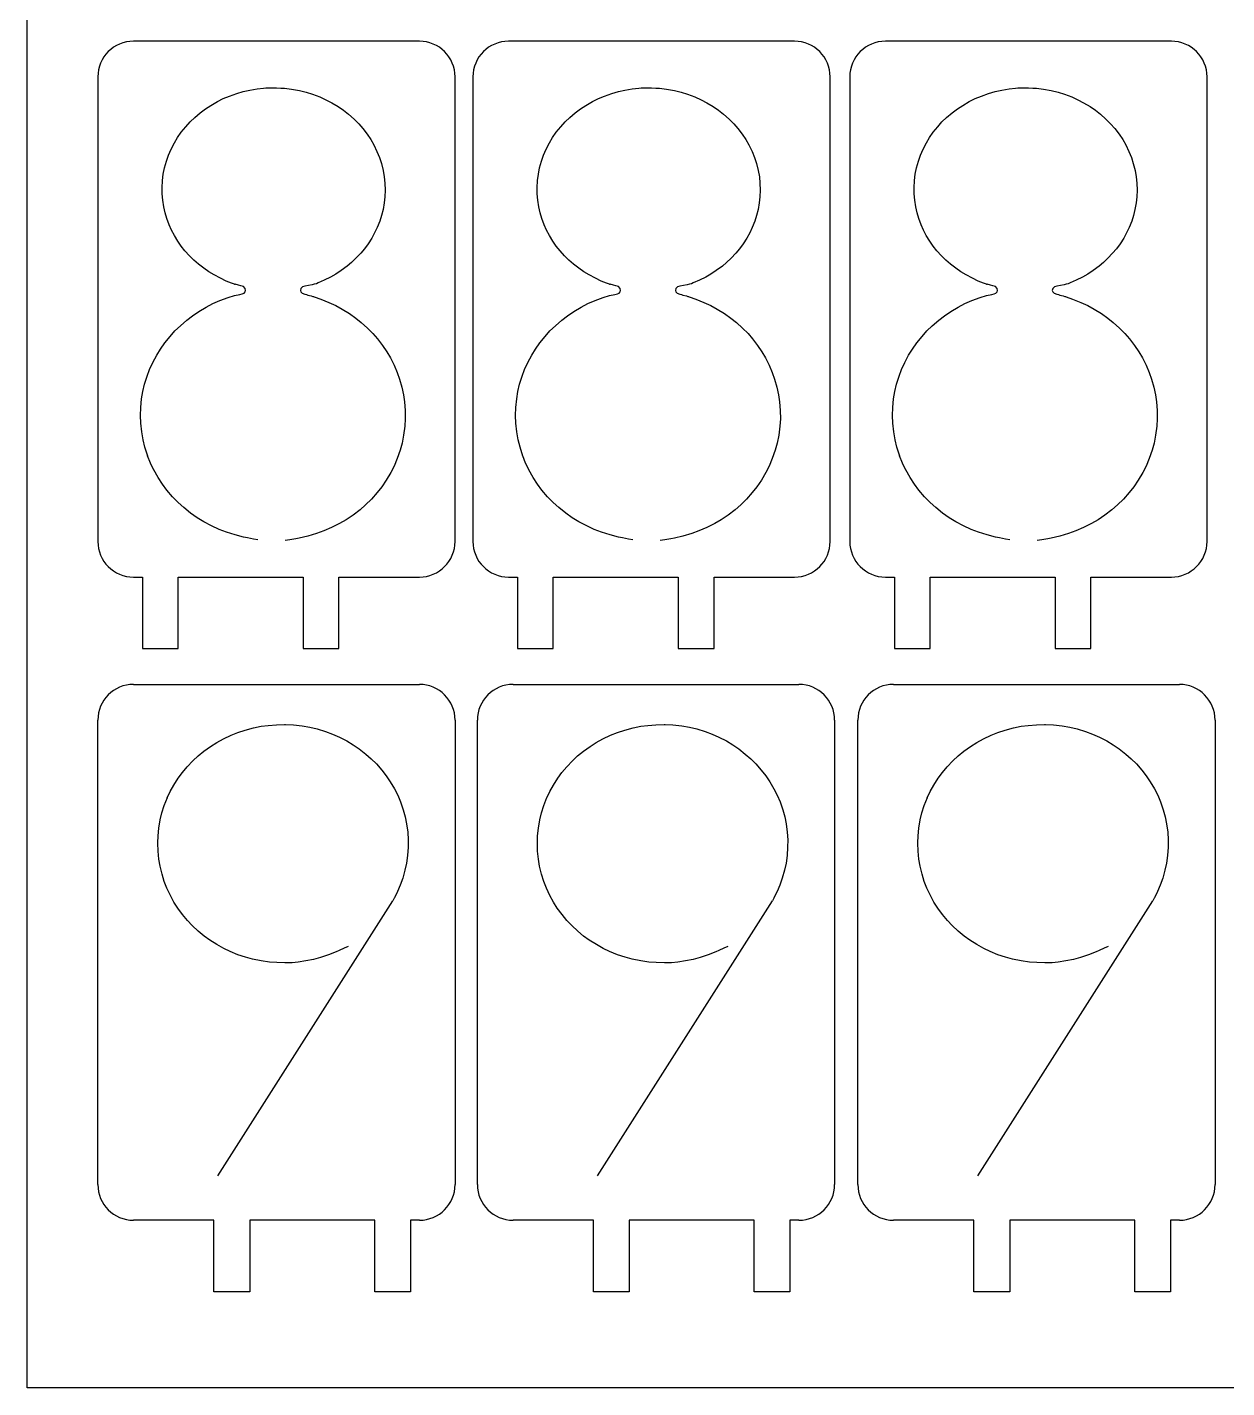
# Model space of a CAD drawing. Header units: millimetres. Extents: x 2133 to 4632, y 1065 to 2652.
# Drawn here: x 3664 to 3798.3, y 1555.6 to 1707.9 of the extents above; entities that cross this region are included whole.
import ezdxf

# ---------------------------------------------------------------- set-up
doc = ezdxf.new("R2010")
doc.units = ezdxf.units.MM
doc.layers.add('细实线', color=7, linetype='Continuous', lineweight=25)

msp = doc.modelspace()

# ---------------------------------------------------------------- linework, layer by layer
for points in [[(3685.984, 1699.912), (3686.674, 1700.196)], [(3686.674, 1700.196), (3687.484, 1700.483)], [(3687.484, 1700.483), (3688.222, 1700.702)], [(3688.222, 1700.702), (3688.956, 1700.863)], [(3688.956, 1700.863), (3689.783, 1701.004)], [(3689.783, 1701.004), (3690.501, 1701.09)], [(3690.501, 1701.09), (3690.764, 1701.106)], [(3690.764, 1701.106), (3691.086, 1701.116)], [(3691.086, 1701.116), (3691.439, 1701.119)], [(3691.439, 1701.119), (3691.936, 1701.113)], [(3691.936, 1701.113), (3692.417, 1701.095)], [(3692.417, 1701.095), (3692.844, 1701.065)], [(3692.844, 1701.065), (3693.627, 1700.965)], [(3693.627, 1700.965), (3694.498, 1700.807)], [(3694.498, 1700.807), (3695.261, 1700.628)], [(3695.261, 1700.628), (3695.976, 1700.4)], [(3695.976, 1700.4), (3696.778, 1700.098)], [(3696.778, 1700.098), (3697.477, 1699.793)], [(3727.976, 1699.912), (3728.666, 1700.196)], [(3728.666, 1700.196), (3729.476, 1700.483)], [(3729.476, 1700.483), (3730.214, 1700.702)], [(3730.214, 1700.702), (3730.948, 1700.863)], [(3730.948, 1700.863), (3731.775, 1701.004)], [(3731.775, 1701.004), (3732.493, 1701.09)], [(3732.493, 1701.09), (3732.756, 1701.106)], [(3732.756, 1701.106), (3733.078, 1701.116)], [(3733.078, 1701.116), (3733.431, 1701.119)], [(3733.431, 1701.119), (3733.929, 1701.113)], [(3733.929, 1701.113), (3734.41, 1701.095)], [(3734.41, 1701.095), (3734.836, 1701.065)], [(3734.836, 1701.065), (3735.619, 1700.965)], [(3735.619, 1700.965), (3736.491, 1700.807)], [(3736.491, 1700.807), (3737.253, 1700.628)], [(3737.253, 1700.628), (3737.968, 1700.4)], [(3737.968, 1700.4), (3738.771, 1700.098)], [(3738.771, 1700.098), (3739.469, 1699.793)], [(3770.176, 1699.912), (3770.866, 1700.196)], [(3770.866, 1700.196), (3771.676, 1700.483)], [(3771.676, 1700.483), (3772.414, 1700.702)], [(3772.414, 1700.702), (3773.148, 1700.863)], [(3773.148, 1700.863), (3773.975, 1701.004)], [(3773.975, 1701.004), (3774.693, 1701.09)], [(3774.693, 1701.09), (3774.956, 1701.106)], [(3774.956, 1701.106), (3775.278, 1701.116)], [(3775.278, 1701.116), (3775.631, 1701.119)], [(3775.631, 1701.119), (3776.129, 1701.113)], [(3776.129, 1701.113), (3776.61, 1701.095)], [(3776.61, 1701.095), (3777.036, 1701.065)], [(3777.036, 1701.065), (3777.819, 1700.965)], [(3777.819, 1700.965), (3778.691, 1700.807)], [(3778.691, 1700.807), (3779.453, 1700.628)], [(3779.453, 1700.628), (3780.168, 1700.4)], [(3780.168, 1700.4), (3780.971, 1700.098)], [(3780.971, 1700.098), (3781.669, 1699.793)], [(3683.399, 1698.32), (3683.979, 1698.762)], [(3683.979, 1698.762), (3684.591, 1699.157)], [(3684.591, 1699.157), (3685.318, 1699.575)], [(3685.318, 1699.575), (3685.984, 1699.912)], [(3697.477, 1699.793), (3698.12, 1699.451)], [(3698.12, 1699.451), (3698.836, 1699.02)], [(3698.836, 1699.02), (3699.453, 1698.603)], [(3699.453, 1698.603), (3700.012, 1698.159)], [(3725.391, 1698.32), (3725.972, 1698.762)], [(3725.972, 1698.762), (3726.584, 1699.157)], [(3726.584, 1699.157), (3727.31, 1699.575)], [(3727.31, 1699.575), (3727.976, 1699.912)], [(3739.469, 1699.793), (3740.112, 1699.451)], [(3740.112, 1699.451), (3740.828, 1699.02)], [(3740.828, 1699.02), (3741.445, 1698.603)], [(3741.445, 1698.603), (3742.005, 1698.159)], [(3767.591, 1698.32), (3768.172, 1698.762)], [(3768.172, 1698.762), (3768.784, 1699.157)], [(3768.784, 1699.157), (3769.51, 1699.575)], [(3769.51, 1699.575), (3770.176, 1699.912)], [(3781.669, 1699.793), (3782.312, 1699.451)], [(3782.312, 1699.451), (3783.028, 1699.02)], [(3783.028, 1699.02), (3783.645, 1698.603)], [(3783.645, 1698.603), (3784.205, 1698.159)], [(3681.78, 1696.765), (3682.259, 1697.298)], [(3682.259, 1697.298), (3682.779, 1697.792)], [(3682.779, 1697.792), (3683.399, 1698.32)], [(3700.012, 1698.159), (3700.621, 1697.618)], [(3700.621, 1697.618), (3701.143, 1697.102)], [(3701.143, 1697.102), (3701.601, 1696.569)], [(3723.772, 1696.765), (3724.251, 1697.298)], [(3724.251, 1697.298), (3724.771, 1697.792)], [(3724.771, 1697.792), (3725.391, 1698.32)], [(3742.005, 1698.159), (3742.613, 1697.618)], [(3742.613, 1697.618), (3743.135, 1697.102)], [(3743.135, 1697.102), (3743.593, 1696.569)], [(3765.972, 1696.765), (3766.451, 1697.298)], [(3766.451, 1697.298), (3766.971, 1697.792)], [(3766.971, 1697.792), (3767.591, 1698.32)], [(3784.205, 1698.159), (3784.813, 1697.618)], [(3784.813, 1697.618), (3785.335, 1697.102)], [(3785.335, 1697.102), (3785.793, 1696.569)], [(3680.506, 1694.954), (3680.867, 1695.562)], [(3680.867, 1695.562), (3681.278, 1696.139)], [(3681.278, 1696.139), (3681.78, 1696.765)], [(3701.601, 1696.569), (3702.09, 1695.931)], [(3702.09, 1695.931), (3702.499, 1695.33)], [(3722.498, 1694.954), (3722.859, 1695.562)], [(3722.859, 1695.562), (3723.27, 1696.139)], [(3723.27, 1696.139), (3723.772, 1696.765)], [(3743.593, 1696.569), (3744.082, 1695.931)], [(3744.082, 1695.931), (3744.491, 1695.33)], [(3764.698, 1694.954), (3765.059, 1695.562)], [(3765.059, 1695.562), (3765.47, 1696.139)], [(3765.47, 1696.139), (3765.972, 1696.765)], [(3785.793, 1696.569), (3786.282, 1695.931)], [(3786.282, 1695.931), (3786.691, 1695.33)], [(3679.854, 1693.599), (3680.14, 1694.245)], [(3680.14, 1694.245), (3680.506, 1694.954)], [(3702.499, 1695.33), (3702.841, 1694.723)], [(3702.841, 1694.723), (3703.191, 1694.004)], [(3703.191, 1694.004), (3703.47, 1693.332)], [(3721.846, 1693.599), (3722.132, 1694.245)], [(3722.132, 1694.245), (3722.498, 1694.954)], [(3744.491, 1695.33), (3744.833, 1694.723)], [(3744.833, 1694.723), (3745.183, 1694.004)], [(3745.183, 1694.004), (3745.463, 1693.332)], [(3764.046, 1693.599), (3764.333, 1694.245)], [(3764.333, 1694.245), (3764.698, 1694.954)], [(3786.691, 1695.33), (3787.033, 1694.723)], [(3787.033, 1694.723), (3787.383, 1694.004)], [(3787.383, 1694.004), (3787.663, 1693.332)], [(3679.412, 1692.152), (3679.624, 1692.928)], [(3679.624, 1692.928), (3679.854, 1693.599)], [(3703.47, 1693.332), (3703.681, 1692.667)], [(3703.681, 1692.667), (3703.875, 1691.883)], [(3721.404, 1692.152), (3721.616, 1692.928)], [(3721.616, 1692.928), (3721.846, 1693.599)], [(3745.463, 1693.332), (3745.673, 1692.667)], [(3745.673, 1692.667), (3745.867, 1691.883)], [(3763.604, 1692.152), (3763.816, 1692.928)], [(3763.816, 1692.928), (3764.046, 1693.599)], [(3787.663, 1693.332), (3787.873, 1692.667)], [(3787.873, 1692.667), (3788.067, 1691.883)], [(3679.181, 1690.741), (3679.266, 1691.449)], [(3679.266, 1691.449), (3679.412, 1692.152)], [(3703.875, 1691.883), (3704.009, 1691.154)], [(3704.009, 1691.154), (3704.076, 1690.454)], [(3721.173, 1690.741), (3721.258, 1691.449)], [(3721.258, 1691.449), (3721.404, 1692.152)], [(3745.867, 1691.883), (3746.001, 1691.154)], [(3746.001, 1691.154), (3746.068, 1690.454)], [(3763.373, 1690.741), (3763.458, 1691.449)], [(3763.458, 1691.449), (3763.604, 1692.152)], [(3788.067, 1691.883), (3788.201, 1691.154)], [(3788.201, 1691.154), (3788.268, 1690.454)], [(3679.136, 1689.943), (3679.181, 1690.741)], [(3679.14, 1689.239), (3679.136, 1689.943)], [(3704.076, 1690.454), (3704.102, 1689.653)], [(3704.102, 1689.653), (3704.081, 1688.932)], [(3721.129, 1689.943), (3721.173, 1690.741)], [(3721.132, 1689.239), (3721.129, 1689.943)], [(3746.068, 1690.454), (3746.094, 1689.653)], [(3746.094, 1689.653), (3746.073, 1688.932)], [(3763.329, 1689.943), (3763.373, 1690.741)], [(3763.332, 1689.239), (3763.329, 1689.943)], [(3788.268, 1690.454), (3788.294, 1689.653)], [(3788.294, 1689.653), (3788.273, 1688.932)], [(3679.203, 1688.553), (3679.14, 1689.239)], [(3679.321, 1687.79), (3679.203, 1688.553)], [(3704.003, 1688.263), (3703.868, 1687.503)], [(3704.081, 1688.932), (3704.003, 1688.263)], [(3721.196, 1688.553), (3721.132, 1689.239)], [(3721.313, 1687.79), (3721.196, 1688.553)], [(3745.995, 1688.263), (3745.86, 1687.503)], [(3746.073, 1688.932), (3745.995, 1688.263)], [(3763.396, 1688.553), (3763.332, 1689.239)], [(3763.513, 1687.79), (3763.396, 1688.553)], [(3788.195, 1688.263), (3788.06, 1687.503)], [(3788.273, 1688.932), (3788.195, 1688.263)], [(3679.464, 1687.127), (3679.321, 1687.79)], [(3679.659, 1686.49), (3679.464, 1687.127)], [(3679.921, 1685.783), (3679.659, 1686.49)], [(3703.704, 1686.822), (3703.498, 1686.2)], [(3703.868, 1687.503), (3703.704, 1686.822)], [(3721.456, 1687.127), (3721.313, 1687.79)], [(3721.651, 1686.49), (3721.456, 1687.127)], [(3721.914, 1685.783), (3721.651, 1686.49)], [(3745.696, 1686.822), (3745.491, 1686.2)], [(3745.86, 1687.503), (3745.696, 1686.822)], [(3763.656, 1687.127), (3763.513, 1687.79)], [(3763.851, 1686.49), (3763.656, 1687.127)], [(3764.114, 1685.783), (3763.851, 1686.49)], [(3787.896, 1686.822), (3787.691, 1686.2)], [(3788.06, 1687.503), (3787.896, 1686.822)], [(3680.19, 1685.169), (3679.921, 1685.783)], [(3680.503, 1684.587), (3680.19, 1685.169)], [(3702.927, 1684.868), (3702.605, 1684.299)], [(3703.219, 1685.497), (3702.927, 1684.868)], [(3703.498, 1686.2), (3703.219, 1685.497)], [(3722.182, 1685.169), (3721.914, 1685.783)], [(3722.495, 1684.587), (3722.182, 1685.169)], [(3744.919, 1684.868), (3744.597, 1684.299)], [(3745.211, 1685.497), (3744.919, 1684.868)], [(3745.491, 1686.2), (3745.211, 1685.497)], [(3764.382, 1685.169), (3764.114, 1685.783)], [(3764.695, 1684.587), (3764.382, 1685.169)], [(3787.119, 1684.868), (3786.797, 1684.299)], [(3787.411, 1685.497), (3787.119, 1684.868)], [(3787.691, 1686.2), (3787.411, 1685.497)], [(3680.895, 1683.946), (3680.503, 1684.587)], [(3681.277, 1683.391), (3680.895, 1683.946)], [(3681.694, 1682.875), (3681.277, 1683.391)], [(3702.196, 1683.662), (3701.789, 1683.098)], [(3702.605, 1684.299), (3702.196, 1683.662)], [(3722.888, 1683.946), (3722.495, 1684.587)], [(3723.269, 1683.391), (3722.888, 1683.946)], [(3723.686, 1682.875), (3723.269, 1683.391)], [(3744.188, 1683.662), (3743.781, 1683.098)], [(3744.597, 1684.299), (3744.188, 1683.662)], [(3765.088, 1683.946), (3764.695, 1684.587)], [(3765.469, 1683.391), (3765.088, 1683.946)], [(3765.886, 1682.875), (3765.469, 1683.391)], [(3786.388, 1683.662), (3785.981, 1683.098)], [(3786.797, 1684.299), (3786.388, 1683.662)], [(3682.202, 1682.312), (3681.694, 1682.875)], [(3682.685, 1681.829), (3682.202, 1682.312)], [(3683.194, 1681.39), (3682.685, 1681.829)], [(3700.84, 1682.039), (3700.331, 1681.551)], [(3701.364, 1682.595), (3700.84, 1682.039)], [(3701.789, 1683.098), (3701.364, 1682.595)], [(3724.194, 1682.312), (3723.686, 1682.875)], [(3724.677, 1681.829), (3724.194, 1682.312)], [(3725.186, 1681.39), (3724.677, 1681.829)], [(3742.832, 1682.039), (3742.323, 1681.551)], [(3743.356, 1682.595), (3742.832, 1682.039)], [(3743.781, 1683.098), (3743.356, 1682.595)], [(3766.394, 1682.312), (3765.886, 1682.875)], [(3766.877, 1681.829), (3766.394, 1682.312)], [(3767.386, 1681.39), (3766.877, 1681.829)], [(3785.032, 1682.039), (3784.523, 1681.551)], [(3785.556, 1682.595), (3785.032, 1682.039)], [(3785.981, 1683.098), (3785.556, 1682.595)], [(3683.802, 1680.918), (3683.194, 1681.39)], [(3684.372, 1680.52), (3683.802, 1680.918)], [(3684.957, 1680.171), (3684.372, 1680.52)], [(3698.592, 1680.266), (3698.003, 1679.93)], [(3699.19, 1680.665), (3698.592, 1680.266)], [(3699.865, 1681.166), (3699.19, 1680.665)], [(3700.331, 1681.551), (3699.865, 1681.166)], [(3725.795, 1680.918), (3725.186, 1681.39)], [(3726.364, 1680.52), (3725.795, 1680.918)], [(3726.949, 1680.171), (3726.364, 1680.52)], [(3740.584, 1680.266), (3739.995, 1679.93)], [(3741.182, 1680.665), (3740.584, 1680.266)], [(3741.857, 1681.166), (3741.182, 1680.665)], [(3742.323, 1681.551), (3741.857, 1681.166)], [(3767.995, 1680.918), (3767.386, 1681.39)], [(3768.564, 1680.52), (3767.995, 1680.918)], [(3769.149, 1680.171), (3768.564, 1680.52)], [(3782.784, 1680.266), (3782.195, 1679.93)], [(3783.382, 1680.665), (3782.784, 1680.266)], [(3784.057, 1681.166), (3783.382, 1680.665)], [(3784.523, 1681.551), (3784.057, 1681.166)], [(3685.656, 1679.801), (3684.957, 1680.171)], [(3686.312, 1679.493), (3685.656, 1679.801)], [(3686.603, 1679.375), (3686.312, 1679.493)], [(3686.901, 1679.265), (3686.603, 1679.375)], [(3687.237, 1679.149), (3686.901, 1679.265)], [(3696.173, 1679.13), (3695.934, 1679.081)], [(3696.401, 1679.19), (3696.173, 1679.13)], [(3696.616, 1679.273), (3696.401, 1679.19)], [(3697.29, 1679.573), (3696.616, 1679.273)], [(3698.003, 1679.93), (3697.29, 1679.573)], [(3727.648, 1679.801), (3726.949, 1680.171)], [(3728.305, 1679.493), (3727.648, 1679.801)], [(3728.596, 1679.375), (3728.305, 1679.493)], [(3728.893, 1679.265), (3728.596, 1679.375)], [(3729.229, 1679.149), (3728.893, 1679.265)], [(3738.165, 1679.13), (3737.927, 1679.081)], [(3738.393, 1679.19), (3738.165, 1679.13)], [(3738.608, 1679.273), (3738.393, 1679.19)], [(3739.282, 1679.573), (3738.608, 1679.273)], [(3739.995, 1679.93), (3739.282, 1679.573)], [(3769.848, 1679.801), (3769.149, 1680.171)], [(3770.505, 1679.493), (3769.848, 1679.801)], [(3770.796, 1679.375), (3770.505, 1679.493)], [(3771.093, 1679.265), (3770.796, 1679.375)], [(3771.429, 1679.149), (3771.093, 1679.265)], [(3780.365, 1679.13), (3780.127, 1679.081)], [(3780.593, 1679.19), (3780.365, 1679.13)], [(3780.808, 1679.273), (3780.593, 1679.19)], [(3781.482, 1679.573), (3780.808, 1679.273)], [(3782.195, 1679.93), (3781.482, 1679.573)], [(3684.808, 1676.958), (3685.612, 1677.308)], [(3685.612, 1677.308), (3686.526, 1677.652)], [(3686.526, 1677.652), (3687.242, 1677.883)], [(3696.02, 1677.759), (3696.068, 1677.744)], [(3696.068, 1677.744), (3696.163, 1677.715)], [(3696.163, 1677.715), (3696.887, 1677.464)], [(3696.887, 1677.464), (3697.786, 1677.102)], [(3726.8, 1676.958), (3727.604, 1677.308)], [(3727.604, 1677.308), (3728.519, 1677.652)], [(3728.519, 1677.652), (3729.234, 1677.883)], [(3738.012, 1677.759), (3738.06, 1677.744)], [(3738.06, 1677.744), (3738.156, 1677.715)], [(3738.156, 1677.715), (3738.879, 1677.464)], [(3738.879, 1677.464), (3739.778, 1677.102)], [(3769, 1676.958), (3769.804, 1677.308)], [(3769.804, 1677.308), (3770.719, 1677.652)], [(3770.719, 1677.652), (3771.434, 1677.883)], [(3780.212, 1677.759), (3780.26, 1677.744)], [(3780.26, 1677.744), (3780.356, 1677.715)], [(3780.356, 1677.715), (3781.079, 1677.464)], [(3781.079, 1677.464), (3781.978, 1677.102)], [(3682.532, 1675.604), (3683.25, 1676.081)], [(3683.25, 1676.081), (3684.072, 1676.571)], [(3684.072, 1676.571), (3684.808, 1676.958)], [(3697.786, 1677.102), (3698.591, 1676.732)], [(3698.591, 1676.732), (3699.3, 1676.34)], [(3699.3, 1676.34), (3700.103, 1675.838)], [(3700.103, 1675.838), (3700.818, 1675.34)], [(3724.524, 1675.604), (3725.242, 1676.081)], [(3725.242, 1676.081), (3726.064, 1676.571)], [(3726.064, 1676.571), (3726.8, 1676.958)], [(3739.778, 1677.102), (3740.583, 1676.732)], [(3740.583, 1676.732), (3741.292, 1676.34)], [(3741.292, 1676.34), (3742.095, 1675.838)], [(3742.095, 1675.838), (3742.81, 1675.34)], [(3766.724, 1675.604), (3767.442, 1676.081)], [(3767.442, 1676.081), (3768.264, 1676.571)], [(3768.264, 1676.571), (3769, 1676.958)], [(3781.978, 1677.102), (3782.783, 1676.732)], [(3782.783, 1676.732), (3783.492, 1676.34)], [(3783.492, 1676.34), (3784.295, 1675.838)], [(3784.295, 1675.838), (3785.01, 1675.34)], [(3680.561, 1673.896), (3681.175, 1674.485)], [(3681.175, 1674.485), (3681.888, 1675.104)], [(3681.888, 1675.104), (3682.532, 1675.604)], [(3700.818, 1675.34), (3701.437, 1674.838)], [(3701.437, 1674.838), (3702.129, 1674.21)], [(3702.129, 1674.21), (3702.739, 1673.6)], [(3722.553, 1673.896), (3723.168, 1674.485)], [(3723.168, 1674.485), (3723.88, 1675.104)], [(3723.88, 1675.104), (3724.524, 1675.604)], [(3742.81, 1675.34), (3743.429, 1674.838)], [(3743.429, 1674.838), (3744.121, 1674.21)], [(3744.121, 1674.21), (3744.731, 1673.6)], [(3764.753, 1673.896), (3765.368, 1674.485)], [(3765.368, 1674.485), (3766.08, 1675.104)], [(3766.08, 1675.104), (3766.724, 1675.604)], [(3785.01, 1675.34), (3785.629, 1674.838)], [(3785.629, 1674.838), (3786.321, 1674.21)], [(3786.321, 1674.21), (3786.931, 1673.6)], [(3679.438, 1672.565), (3680.022, 1673.295)], [(3680.022, 1673.295), (3680.561, 1673.896)], [(3702.739, 1673.6), (3703.252, 1673.002)], [(3703.252, 1673.002), (3703.816, 1672.266)], [(3721.43, 1672.565), (3722.015, 1673.295)], [(3722.015, 1673.295), (3722.553, 1673.896)], [(3744.731, 1673.6), (3745.244, 1673.002)], [(3745.244, 1673.002), (3745.808, 1672.266)], [(3763.63, 1672.565), (3764.215, 1673.295)], [(3764.215, 1673.295), (3764.753, 1673.896)], [(3786.931, 1673.6), (3787.444, 1673.002)], [(3787.444, 1673.002), (3788.008, 1672.266)], [(3678.087, 1670.369), (3678.526, 1671.194)], [(3678.526, 1671.194), (3678.943, 1671.878)], [(3678.943, 1671.878), (3679.438, 1672.565)], [(3703.816, 1672.266), (3704.303, 1671.558)], [(3704.303, 1671.558), (3704.696, 1670.88)], [(3720.079, 1670.369), (3720.518, 1671.194)], [(3720.518, 1671.194), (3720.935, 1671.878)], [(3720.935, 1671.878), (3721.43, 1672.565)], [(3745.808, 1672.266), (3746.295, 1671.558)], [(3746.295, 1671.558), (3746.688, 1670.88)], [(3762.279, 1670.369), (3762.718, 1671.194)], [(3762.718, 1671.194), (3763.135, 1671.878)], [(3763.135, 1671.878), (3763.63, 1672.565)], [(3788.008, 1672.266), (3788.495, 1671.558)], [(3788.495, 1671.558), (3788.888, 1670.88)], [(3677.448, 1668.846), (3677.729, 1669.6)], [(3677.729, 1669.6), (3678.087, 1670.369)], [(3704.696, 1670.88), (3705.113, 1670.053)], [(3705.113, 1670.053), (3705.461, 1669.262)], [(3719.44, 1668.846), (3719.721, 1669.6)], [(3719.721, 1669.6), (3720.079, 1670.369)], [(3746.688, 1670.88), (3747.105, 1670.053)], [(3747.105, 1670.053), (3747.454, 1669.262)], [(3761.64, 1668.846), (3761.921, 1669.6)], [(3761.921, 1669.6), (3762.279, 1670.369)], [(3788.888, 1670.88), (3789.305, 1670.053)], [(3789.305, 1670.053), (3789.654, 1669.262)], [(3677.173, 1667.943), (3677.448, 1668.846)], [(3705.461, 1669.262), (3705.72, 1668.516)], [(3705.72, 1668.516), (3705.973, 1667.613)], [(3719.165, 1667.943), (3719.44, 1668.846)], [(3747.454, 1669.262), (3747.712, 1668.516)], [(3747.712, 1668.516), (3747.965, 1667.613)], [(3761.365, 1667.943), (3761.64, 1668.846)], [(3789.654, 1669.262), (3789.912, 1668.516)], [(3789.912, 1668.516), (3790.165, 1667.613)], [(3676.838, 1666.296), (3676.967, 1667.107)], [(3676.967, 1667.107), (3677.173, 1667.943)], [(3705.973, 1667.613), (3706.164, 1666.756)], [(3706.164, 1666.756), (3706.274, 1665.956)], [(3718.83, 1666.296), (3718.959, 1667.107)], [(3718.959, 1667.107), (3719.165, 1667.943)], [(3747.965, 1667.613), (3748.156, 1666.756)], [(3748.156, 1666.756), (3748.266, 1665.956)], [(3761.03, 1666.296), (3761.159, 1667.107)], [(3761.159, 1667.107), (3761.365, 1667.943)], [(3790.165, 1667.613), (3790.356, 1666.756)], [(3790.356, 1666.756), (3790.466, 1665.956)], [(3676.71, 1664.43), (3676.745, 1665.328)], [(3676.745, 1665.328), (3676.838, 1666.296)], [(3706.274, 1665.956), (3706.343, 1664.99)], [(3718.702, 1664.43), (3718.737, 1665.328)], [(3718.737, 1665.328), (3718.83, 1666.296)], [(3748.266, 1665.956), (3748.335, 1664.99)], [(3760.902, 1664.43), (3760.937, 1665.328)], [(3760.937, 1665.328), (3761.03, 1666.296)], [(3790.466, 1665.956), (3790.535, 1664.99)], [(3676.747, 1663.578), (3676.71, 1664.43)], [(3676.854, 1662.588), (3676.747, 1663.578)], [(3706.359, 1664.072), (3706.303, 1663.232)], [(3706.343, 1664.99), (3706.359, 1664.072)], [(3718.739, 1663.578), (3718.702, 1664.43)], [(3718.846, 1662.588), (3718.739, 1663.578)], [(3748.351, 1664.072), (3748.295, 1663.232)], [(3748.335, 1664.99), (3748.351, 1664.072)], [(3760.939, 1663.578), (3760.902, 1664.43)], [(3761.046, 1662.588), (3760.939, 1663.578)], [(3790.551, 1664.072), (3790.495, 1663.232)], [(3790.535, 1664.99), (3790.551, 1664.072)], [(3677.002, 1661.693), (3676.854, 1662.588)], [(3706.174, 1662.249), (3706.003, 1661.341)], [(3706.303, 1663.232), (3706.174, 1662.249)], [(3718.994, 1661.693), (3718.846, 1662.588)], [(3748.166, 1662.249), (3747.995, 1661.341)], [(3748.295, 1663.232), (3748.166, 1662.249)], [(3761.194, 1661.693), (3761.046, 1662.588)], [(3790.366, 1662.249), (3790.195, 1661.341)], [(3790.495, 1663.232), (3790.366, 1662.249)], [(3677.211, 1660.873), (3677.002, 1661.693)], [(3677.527, 1659.9), (3677.211, 1660.873)], [(3705.779, 1660.542), (3705.456, 1659.617)], [(3706.003, 1661.341), (3705.779, 1660.542)], [(3719.204, 1660.873), (3718.994, 1661.693)], [(3719.519, 1659.9), (3719.204, 1660.873)], [(3747.771, 1660.542), (3747.448, 1659.617)], [(3747.995, 1661.341), (3747.771, 1660.542)], [(3761.404, 1660.873), (3761.194, 1661.693)], [(3761.719, 1659.9), (3761.404, 1660.873)], [(3789.971, 1660.542), (3789.648, 1659.617)], [(3790.195, 1661.341), (3789.971, 1660.542)], [(3677.839, 1659.098), (3677.515, 1659.935)], [(3678.222, 1658.311), (3677.839, 1659.098)], [(3705.456, 1659.617), (3705.106, 1658.772)], [(3719.831, 1659.098), (3719.507, 1659.935)], [(3720.215, 1658.311), (3719.831, 1659.098)], [(3747.448, 1659.617), (3747.099, 1658.772)], [(3762.031, 1659.098), (3761.707, 1659.935)], [(3762.415, 1658.311), (3762.031, 1659.098)], [(3789.648, 1659.617), (3789.299, 1658.772)], [(3678.686, 1657.498), (3678.204, 1658.348)], [(3679.167, 1656.745), (3678.686, 1657.498)], [(3704.731, 1658.042), (3704.234, 1657.208)], [(3705.106, 1658.772), (3704.731, 1658.042)], [(3720.678, 1657.498), (3720.197, 1658.348)], [(3721.159, 1656.745), (3720.678, 1657.498)], [(3746.723, 1658.042), (3746.226, 1657.208)], [(3747.099, 1658.772), (3746.723, 1658.042)], [(3762.878, 1657.498), (3762.397, 1658.348)], [(3763.359, 1656.745), (3762.878, 1657.498)], [(3788.923, 1658.042), (3788.426, 1657.208)], [(3789.299, 1658.772), (3788.923, 1658.042)], [(3679.671, 1656.081), (3679.167, 1656.745)], [(3680.308, 1655.339), (3679.671, 1656.081)], [(3703.726, 1656.45), (3703.216, 1655.807)], [(3704.234, 1657.208), (3703.726, 1656.45)], [(3721.663, 1656.081), (3721.159, 1656.745)], [(3722.3, 1655.339), (3721.663, 1656.081)], [(3745.718, 1656.45), (3745.208, 1655.807)], [(3746.226, 1657.208), (3745.718, 1656.45)], [(3763.863, 1656.081), (3763.359, 1656.745)], [(3764.5, 1655.339), (3763.863, 1656.081)], [(3787.918, 1656.45), (3787.408, 1655.807)], [(3788.426, 1657.208), (3787.918, 1656.45)], [(3680.928, 1654.687), (3680.308, 1655.339)], [(3681.552, 1654.126), (3680.928, 1654.687)], [(3701.918, 1654.429), (3701.29, 1653.888)], [(3702.565, 1655.081), (3701.918, 1654.429)], [(3703.216, 1655.807), (3702.565, 1655.081)], [(3722.921, 1654.687), (3722.3, 1655.339)], [(3723.544, 1654.126), (3722.921, 1654.687)], [(3743.91, 1654.429), (3743.282, 1653.888)], [(3744.557, 1655.081), (3743.91, 1654.429)], [(3745.208, 1655.807), (3744.557, 1655.081)], [(3765.121, 1654.687), (3764.5, 1655.339)], [(3765.744, 1654.126), (3765.121, 1654.687)], [(3786.11, 1654.429), (3785.482, 1653.888)], [(3786.757, 1655.081), (3786.11, 1654.429)], [(3787.408, 1655.807), (3786.757, 1655.081)], [(3682.325, 1653.511), (3681.552, 1654.126)], [(3683.066, 1652.979), (3682.325, 1653.511)], [(3683.792, 1652.538), (3683.066, 1652.979)], [(3700.507, 1653.291), (3699.738, 1652.763)], [(3701.29, 1653.888), (3700.507, 1653.291)], [(3724.317, 1653.511), (3723.544, 1654.126)], [(3725.058, 1652.979), (3724.317, 1653.511)], [(3725.784, 1652.538), (3725.058, 1652.979)], [(3742.499, 1653.291), (3741.73, 1652.763)], [(3743.282, 1653.888), (3742.499, 1653.291)], [(3766.517, 1653.511), (3765.744, 1654.126)], [(3767.258, 1652.979), (3766.517, 1653.511)], [(3767.984, 1652.538), (3767.258, 1652.979)], [(3784.699, 1653.291), (3783.93, 1652.763)], [(3785.482, 1653.888), (3784.699, 1653.291)], [(3684.678, 1652.068), (3683.792, 1652.538)], [(3685.521, 1651.675), (3684.678, 1652.068)], [(3686.331, 1651.369), (3685.521, 1651.675)], [(3687.312, 1651.064), (3686.331, 1651.369)], [(3697.245, 1651.506), (3696.433, 1651.219)], [(3698.115, 1651.891), (3697.245, 1651.506)], [(3699.01, 1652.341), (3698.115, 1651.891)], [(3699.738, 1652.763), (3699.01, 1652.341)], [(3726.671, 1652.068), (3725.784, 1652.538)], [(3727.513, 1651.675), (3726.671, 1652.068)], [(3728.323, 1651.369), (3727.513, 1651.675)], [(3729.304, 1651.064), (3728.323, 1651.369)], [(3739.237, 1651.506), (3738.425, 1651.219)], [(3740.107, 1651.891), (3739.237, 1651.506)], [(3741.002, 1652.341), (3740.107, 1651.891)], [(3741.73, 1652.763), (3741.002, 1652.341)], [(3768.871, 1652.068), (3767.984, 1652.538)], [(3769.713, 1651.675), (3768.871, 1652.068)], [(3770.523, 1651.369), (3769.713, 1651.675)], [(3771.504, 1651.064), (3770.523, 1651.369)], [(3781.437, 1651.506), (3780.625, 1651.219)], [(3782.307, 1651.891), (3781.437, 1651.506)], [(3783.202, 1652.341), (3782.307, 1651.891)], [(3783.93, 1652.763), (3783.202, 1652.341)], [(3688.257, 1650.822), (3687.312, 1651.064)], [(3688.684, 1650.734), (3688.257, 1650.822)], [(3689.351, 1650.601), (3688.684, 1650.734)], [(3689.853, 1650.5), (3689.351, 1650.601)], [(3693.421, 1650.518), (3692.915, 1650.427)], [(3694.09, 1650.637), (3693.421, 1650.518)], [(3694.493, 1650.712), (3694.09, 1650.637)], [(3695.446, 1650.935), (3694.493, 1650.712)], [(3696.433, 1651.219), (3695.446, 1650.935)], [(3730.249, 1650.822), (3729.304, 1651.064)], [(3730.676, 1650.734), (3730.249, 1650.822)], [(3731.343, 1650.601), (3730.676, 1650.734)], [(3731.845, 1650.5), (3731.343, 1650.601)], [(3735.413, 1650.518), (3734.907, 1650.427)], [(3736.082, 1650.637), (3735.413, 1650.518)], [(3736.485, 1650.712), (3736.082, 1650.637)], [(3737.439, 1650.935), (3736.485, 1650.712)], [(3738.425, 1651.219), (3737.439, 1650.935)], [(3772.449, 1650.822), (3771.504, 1651.064)], [(3772.876, 1650.734), (3772.449, 1650.822)], [(3773.543, 1650.601), (3772.876, 1650.734)], [(3774.045, 1650.5), (3773.543, 1650.601)], [(3777.613, 1650.518), (3777.107, 1650.427)], [(3778.282, 1650.637), (3777.613, 1650.518)], [(3778.685, 1650.712), (3778.282, 1650.637)], [(3779.639, 1650.935), (3778.685, 1650.712)], [(3780.625, 1651.219), (3779.639, 1650.935)], [(3685.99, 1628.23), (3686.846, 1628.636)], [(3686.846, 1628.636), (3687.609, 1628.95)], [(3687.609, 1628.95), (3688.43, 1629.214)], [(3688.43, 1629.214), (3689.369, 1629.462)], [(3689.369, 1629.462), (3690.229, 1629.641)], [(3690.229, 1629.641), (3691.011, 1629.743)], [(3691.011, 1629.743), (3691.936, 1629.815)], [(3691.936, 1629.815), (3692.833, 1629.843)], [(3692.833, 1629.843), (3692.87, 1629.843)], [(3692.92, 1629.847), (3692.95, 1629.847)], [(3692.95, 1629.847), (3693.828, 1629.797)], [(3693.828, 1629.797), (3694.816, 1629.688)], [(3694.816, 1629.688), (3695.67, 1629.548)], [(3695.67, 1629.548), (3696.505, 1629.342)], [(3696.505, 1629.342), (3697.429, 1629.062)], [(3697.429, 1629.062), (3698.223, 1628.774)], [(3698.223, 1628.774), (3698.984, 1628.429)], [(3728.483, 1628.23), (3729.339, 1628.636)], [(3729.339, 1628.636), (3730.102, 1628.95)], [(3730.102, 1628.95), (3730.923, 1629.214)], [(3730.923, 1629.214), (3731.862, 1629.462)], [(3731.862, 1629.462), (3732.722, 1629.641)], [(3732.722, 1629.641), (3733.504, 1629.743)], [(3733.504, 1629.743), (3734.429, 1629.815)], [(3734.429, 1629.815), (3735.326, 1629.843)], [(3735.326, 1629.843), (3735.363, 1629.843)], [(3735.413, 1629.847), (3735.443, 1629.847)], [(3735.443, 1629.847), (3736.321, 1629.797)], [(3736.321, 1629.797), (3737.309, 1629.688)], [(3737.309, 1629.688), (3738.163, 1629.548)], [(3738.163, 1629.548), (3738.998, 1629.342)], [(3738.998, 1629.342), (3739.922, 1629.062)], [(3739.922, 1629.062), (3740.716, 1628.774)], [(3740.716, 1628.774), (3741.477, 1628.429)], [(3771.082, 1628.23), (3771.938, 1628.636)], [(3771.938, 1628.636), (3772.701, 1628.95)], [(3772.701, 1628.95), (3773.522, 1629.214)], [(3773.522, 1629.214), (3774.462, 1629.462)], [(3774.462, 1629.462), (3775.321, 1629.641)], [(3775.321, 1629.641), (3776.103, 1629.743)], [(3776.103, 1629.743), (3777.028, 1629.815)], [(3777.028, 1629.815), (3777.925, 1629.843)], [(3777.925, 1629.843), (3777.962, 1629.843)], [(3778.012, 1629.847), (3778.042, 1629.847)], [(3778.042, 1629.847), (3778.92, 1629.797)], [(3778.92, 1629.797), (3779.908, 1629.688)], [(3779.908, 1629.688), (3780.762, 1629.548)], [(3780.762, 1629.548), (3781.597, 1629.342)], [(3781.597, 1629.342), (3782.521, 1629.062)], [(3782.521, 1629.062), (3783.315, 1628.774)], [(3783.315, 1628.774), (3784.076, 1628.429)], [(3683.812, 1626.843), (3684.567, 1627.389)], [(3684.567, 1627.389), (3685.244, 1627.827)], [(3685.244, 1627.827), (3685.99, 1628.23)], [(3698.984, 1628.429), (3699.821, 1627.993)], [(3699.821, 1627.993), (3700.536, 1627.573)], [(3700.536, 1627.573), (3701.207, 1627.106)], [(3701.207, 1627.106), (3701.939, 1626.534)], [(3726.305, 1626.843), (3727.059, 1627.389)], [(3727.059, 1627.389), (3727.737, 1627.827)], [(3727.737, 1627.827), (3728.483, 1628.23)], [(3741.477, 1628.429), (3742.314, 1627.993)], [(3742.314, 1627.993), (3743.029, 1627.573)], [(3743.029, 1627.573), (3743.7, 1627.106)], [(3743.7, 1627.106), (3744.431, 1626.534)], [(3768.904, 1626.843), (3769.659, 1627.389)], [(3769.659, 1627.389), (3770.336, 1627.827)], [(3770.336, 1627.827), (3771.082, 1628.23)], [(3784.076, 1628.429), (3784.913, 1627.993)], [(3784.913, 1627.993), (3785.628, 1627.573)], [(3785.628, 1627.573), (3786.299, 1627.106)], [(3786.299, 1627.106), (3787.031, 1626.534)], [(3681.95, 1625.102), (3682.583, 1625.77)], [(3682.583, 1625.77), (3683.161, 1626.316)], [(3683.161, 1626.316), (3683.812, 1626.843)], [(3701.939, 1626.534), (3702.557, 1625.997)], [(3702.557, 1625.997), (3703.121, 1625.423)], [(3703.121, 1625.423), (3703.729, 1624.733)], [(3724.442, 1625.102), (3725.076, 1625.77)], [(3725.076, 1625.77), (3725.653, 1626.316)], [(3725.653, 1626.316), (3726.305, 1626.843)], [(3744.431, 1626.534), (3745.05, 1625.997)], [(3745.05, 1625.997), (3745.614, 1625.423)], [(3745.614, 1625.423), (3746.222, 1624.733)], [(3767.042, 1625.102), (3767.675, 1625.77)], [(3767.675, 1625.77), (3768.253, 1626.316)], [(3768.253, 1626.316), (3768.904, 1626.843)], [(3787.031, 1626.534), (3787.649, 1625.997)], [(3787.649, 1625.997), (3788.213, 1625.423)], [(3788.213, 1625.423), (3788.821, 1624.733)], [(3680.948, 1623.83), (3681.409, 1624.468)], [(3681.409, 1624.468), (3681.95, 1625.102)], [(3703.729, 1624.733), (3704.234, 1624.093)], [(3704.234, 1624.093), (3704.677, 1623.429)], [(3723.441, 1623.83), (3723.902, 1624.468)], [(3723.902, 1624.468), (3724.442, 1625.102)], [(3746.222, 1624.733), (3746.727, 1624.093)], [(3746.727, 1624.093), (3747.17, 1623.429)], [(3766.04, 1623.83), (3766.501, 1624.468)], [(3766.501, 1624.468), (3767.042, 1625.102)], [(3788.821, 1624.733), (3789.326, 1624.093)], [(3789.326, 1624.093), (3789.769, 1623.429)], [(3680.043, 1622.329), (3680.454, 1623.057)], [(3680.454, 1623.057), (3680.948, 1623.83)], [(3704.677, 1623.429), (3705.141, 1622.638)], [(3705.141, 1622.638), (3705.516, 1621.912)], [(3722.536, 1622.329), (3722.947, 1623.057)], [(3722.947, 1623.057), (3723.441, 1623.83)], [(3747.17, 1623.429), (3747.634, 1622.638)], [(3747.634, 1622.638), (3748.009, 1621.912)], [(3765.135, 1622.329), (3765.546, 1623.057)], [(3765.546, 1623.057), (3766.04, 1623.83)], [(3789.769, 1623.429), (3790.233, 1622.638)], [(3790.233, 1622.638), (3790.608, 1621.912)], [(3679.378, 1620.755), (3679.727, 1621.65)], [(3679.713, 1621.615), (3680.043, 1622.329)], [(3705.516, 1621.912), (3705.822, 1621.175)], [(3705.822, 1621.175), (3706.124, 1620.301)], [(3721.871, 1620.755), (3722.22, 1621.65)], [(3722.206, 1621.615), (3722.536, 1622.329)], [(3748.009, 1621.912), (3748.315, 1621.175)], [(3748.315, 1621.175), (3748.617, 1620.301)], [(3764.47, 1620.755), (3764.82, 1621.65)], [(3764.806, 1621.615), (3765.135, 1622.329)], [(3790.608, 1621.912), (3790.914, 1621.175)], [(3790.914, 1621.175), (3791.217, 1620.301)], [(3678.932, 1619.176), (3679.115, 1619.951)], [(3679.115, 1619.951), (3679.378, 1620.755)], [(3706.124, 1620.301), (3706.351, 1619.504)], [(3706.351, 1619.504), (3706.506, 1618.709)], [(3721.425, 1619.176), (3721.607, 1619.951)], [(3721.607, 1619.951), (3721.871, 1620.755)], [(3748.617, 1620.301), (3748.844, 1619.504)], [(3748.844, 1619.504), (3748.998, 1618.709)], [(3764.024, 1619.176), (3764.207, 1619.951)], [(3764.207, 1619.951), (3764.47, 1620.755)], [(3791.217, 1620.301), (3791.443, 1619.504)], [(3791.443, 1619.504), (3791.598, 1618.709)], [(3678.675, 1617.385), (3678.773, 1618.249)], [(3678.773, 1618.249), (3678.932, 1619.176)], [(3706.506, 1618.709), (3706.627, 1617.774)], [(3706.627, 1617.774), (3706.689, 1616.924)], [(3721.168, 1617.385), (3721.266, 1618.249)], [(3721.266, 1618.249), (3721.425, 1619.176)], [(3748.998, 1618.709), (3749.12, 1617.774)], [(3749.12, 1617.774), (3749.182, 1616.924)], [(3763.768, 1617.385), (3763.865, 1618.249)], [(3763.865, 1618.249), (3764.024, 1619.176)], [(3791.598, 1618.709), (3791.719, 1617.774)], [(3791.719, 1617.774), (3791.781, 1616.924)], [(3678.653, 1616.574), (3678.675, 1617.385)], [(3678.686, 1615.626), (3678.653, 1616.574)], [(3706.689, 1616.924), (3706.679, 1616.102)], [(3721.146, 1616.574), (3721.168, 1617.385)], [(3721.178, 1615.626), (3721.146, 1616.574)], [(3749.182, 1616.924), (3749.171, 1616.102)], [(3763.745, 1616.574), (3763.768, 1617.385)], [(3763.778, 1615.626), (3763.745, 1616.574)], [(3791.781, 1616.924), (3791.771, 1616.102)], [(3678.765, 1614.759), (3678.682, 1615.662)], [(3678.906, 1613.974), (3678.765, 1614.759)], [(3706.608, 1615.158), (3706.497, 1614.319)], [(3706.679, 1616.102), (3706.608, 1615.158)], [(3721.258, 1614.759), (3721.175, 1615.662)], [(3721.399, 1613.974), (3721.258, 1614.759)], [(3749.101, 1615.158), (3748.99, 1614.319)], [(3749.171, 1616.102), (3749.101, 1615.158)], [(3763.857, 1614.759), (3763.774, 1615.662)], [(3763.998, 1613.974), (3763.857, 1614.759)], [(3791.7, 1615.158), (3791.589, 1614.319)], [(3791.771, 1616.102), (3791.7, 1615.158)], [(3679.126, 1613.068), (3678.906, 1613.974)], [(3706.324, 1613.535), (3706.069, 1612.644)], [(3706.497, 1614.319), (3706.324, 1613.535)], [(3721.619, 1613.068), (3721.399, 1613.974)], [(3748.817, 1613.535), (3748.562, 1612.644)], [(3748.99, 1614.319), (3748.817, 1613.535)], [(3764.218, 1613.068), (3763.998, 1613.974)], [(3791.416, 1613.535), (3791.161, 1612.644)], [(3791.589, 1614.319), (3791.416, 1613.535)], [(3679.375, 1612.248), (3679.126, 1613.068)], [(3679.664, 1611.523), (3679.375, 1612.248)], [(3705.793, 1611.849), (3705.495, 1611.156)], [(3706.069, 1612.644), (3705.793, 1611.849)], [(3721.868, 1612.248), (3721.619, 1613.068)], [(3722.157, 1611.523), (3721.868, 1612.248)], [(3748.286, 1611.849), (3747.988, 1611.156)], [(3748.562, 1612.644), (3748.286, 1611.849)], [(3764.467, 1612.248), (3764.218, 1613.068)], [(3764.756, 1611.523), (3764.467, 1612.248)], [(3790.885, 1611.849), (3790.587, 1611.156)], [(3791.161, 1612.644), (3790.885, 1611.849)], [(3680.055, 1610.692), (3679.664, 1611.523)], [(3680.458, 1609.944), (3680.055, 1610.692)], [(3705.495, 1611.156), (3705.149, 1610.44)], [(3722.548, 1610.692), (3722.157, 1611.523)], [(3722.951, 1609.944), (3722.548, 1610.692)], [(3747.988, 1611.156), (3747.641, 1610.44)], [(3765.147, 1610.692), (3764.756, 1611.523)], [(3765.55, 1609.944), (3765.147, 1610.692)], [(3790.587, 1611.156), (3790.241, 1610.44)], [(3680.88, 1609.292), (3680.458, 1609.944)], [(3681.422, 1608.555), (3680.88, 1609.292)], [(3723.373, 1609.292), (3722.951, 1609.944)], [(3723.915, 1608.555), (3723.373, 1609.292)], [(3765.972, 1609.292), (3765.55, 1609.944)], [(3766.514, 1608.555), (3765.972, 1609.292)], [(3681.962, 1607.895), (3681.422, 1608.555)], [(3682.499, 1607.334), (3681.962, 1607.895)], [(3683.173, 1606.707), (3682.499, 1607.334)], [(3724.454, 1607.895), (3723.915, 1608.555)], [(3724.992, 1607.334), (3724.454, 1607.895)], [(3725.666, 1606.707), (3724.992, 1607.334)], [(3767.054, 1607.895), (3766.514, 1608.555)], [(3767.591, 1607.334), (3767.054, 1607.895)], [(3768.265, 1606.707), (3767.591, 1607.334)], [(3683.834, 1606.152), (3683.173, 1606.707)], [(3684.472, 1605.694), (3683.834, 1606.152)], [(3685.259, 1605.195), (3684.472, 1605.694)], [(3726.327, 1606.152), (3725.666, 1606.707)], [(3726.965, 1605.694), (3726.327, 1606.152)], [(3727.752, 1605.195), (3726.965, 1605.694)], [(3768.926, 1606.152), (3768.265, 1606.707)], [(3769.564, 1605.694), (3768.926, 1606.152)], [(3770.351, 1605.195), (3769.564, 1605.694)], [(3686.025, 1604.755), (3685.259, 1605.195)], [(3686.743, 1604.417), (3686.025, 1604.755)], [(3687.625, 1604.064), (3686.743, 1604.417)], [(3688.476, 1603.771), (3687.625, 1604.064)], [(3698.623, 1604.381), (3697.779, 1604.053)], [(3698.972, 1604.537), (3698.623, 1604.381)], [(3699.523, 1604.788), (3698.969, 1604.536)], [(3699.963, 1604.988), (3699.523, 1604.788)], [(3728.517, 1604.755), (3727.752, 1605.195)], [(3729.236, 1604.417), (3728.517, 1604.755)], [(3730.118, 1604.064), (3729.236, 1604.417)], [(3730.969, 1603.771), (3730.118, 1604.064)], [(3741.116, 1604.381), (3740.272, 1604.053)], [(3741.465, 1604.537), (3741.116, 1604.381)], [(3742.016, 1604.788), (3741.462, 1604.536)], [(3742.456, 1604.988), (3742.016, 1604.788)], [(3771.117, 1604.755), (3770.351, 1605.195)], [(3771.835, 1604.417), (3771.117, 1604.755)], [(3772.717, 1604.064), (3771.835, 1604.417)], [(3773.569, 1603.771), (3772.717, 1604.064)], [(3783.715, 1604.381), (3782.871, 1604.053)], [(3784.064, 1604.537), (3783.715, 1604.381)], [(3784.615, 1604.788), (3784.061, 1604.536)], [(3785.055, 1604.988), (3784.615, 1604.788)], [(3689.267, 1603.566), (3688.476, 1603.771)], [(3690.224, 1603.376), (3689.267, 1603.566)], [(3691.145, 1603.241), (3690.224, 1603.376)], [(3691.963, 1603.178), (3691.145, 1603.241)], [(3692.873, 1603.152), (3691.963, 1603.178)], [(3693.685, 1603.167), (3692.873, 1603.152)], [(3694.369, 1603.233), (3693.685, 1603.167)], [(3695.227, 1603.367), (3694.369, 1603.233)], [(3696.084, 1603.54), (3695.227, 1603.367)], [(3696.873, 1603.752), (3696.084, 1603.54)], [(3697.779, 1604.053), (3696.873, 1603.752)], [(3731.76, 1603.566), (3730.969, 1603.771)], [(3732.717, 1603.376), (3731.76, 1603.566)], [(3733.638, 1603.241), (3732.717, 1603.376)], [(3734.456, 1603.178), (3733.638, 1603.241)], [(3735.366, 1603.152), (3734.456, 1603.178)], [(3736.178, 1603.167), (3735.366, 1603.152)], [(3736.862, 1603.233), (3736.178, 1603.167)], [(3737.72, 1603.367), (3736.862, 1603.233)], [(3738.577, 1603.54), (3737.72, 1603.367)], [(3739.366, 1603.752), (3738.577, 1603.54)], [(3740.272, 1604.053), (3739.366, 1603.752)], [(3774.359, 1603.566), (3773.569, 1603.771)], [(3775.316, 1603.376), (3774.359, 1603.566)], [(3776.237, 1603.241), (3775.316, 1603.376)], [(3777.055, 1603.178), (3776.237, 1603.241)], [(3777.965, 1603.152), (3777.055, 1603.178)], [(3778.777, 1603.167), (3777.965, 1603.152)], [(3779.461, 1603.233), (3778.777, 1603.167)], [(3780.319, 1603.367), (3779.461, 1603.233)], [(3781.176, 1603.54), (3780.319, 1603.367)], [(3781.965, 1603.752), (3781.176, 1603.54)], [(3782.871, 1604.053), (3781.965, 1603.752)]]:
    msp.add_lwpolyline(points)
at = {"layer": '细实线'}
for p, q in [((3707.936, 1706.342), (3675.936, 1706.342)), ((3749.929, 1706.342), (3717.929, 1706.342)), ((3792.129, 1706.342), (3760.129, 1706.342)), ((3671.936, 1702.342), (3671.936, 1650.342)), ((3711.936, 1650.342), (3711.936, 1702.342)), ((3713.929, 1702.342), (3713.929, 1650.342)), ((3753.929, 1650.342), (3753.929, 1702.342)), ((3756.129, 1702.342), (3756.129, 1650.342)), ((3796.129, 1650.342), (3796.129, 1702.342)), ((3687.237, 1679.149), (3687.309, 1679.125)), ((3687.671, 1679.016), (3687.309, 1679.125)), ((3687.946, 1678.946), (3687.671, 1679.016)), ((3688.231, 1678.861), (3687.946, 1678.946)), ((3688.428, 1678.664), (3688.231, 1678.861)), ((3694.862, 1678.836), (3694.676, 1678.65)), ((3695.101, 1678.919), (3694.862, 1678.836)), ((3695.934, 1679.081), (3695.101, 1678.919)), ((3729.229, 1679.149), (3729.301, 1679.125)), ((3729.663, 1679.016), (3729.301, 1679.125)), ((3729.938, 1678.946), (3729.663, 1679.016)), ((3730.223, 1678.861), (3729.938, 1678.946)), ((3730.421, 1678.664), (3730.223, 1678.861)), ((3736.855, 1678.836), (3736.668, 1678.65)), ((3737.094, 1678.919), (3736.855, 1678.836)), ((3737.927, 1679.081), (3737.094, 1678.919)), ((3771.429, 1679.149), (3771.501, 1679.125)), ((3771.863, 1679.016), (3771.501, 1679.125)), ((3772.138, 1678.946), (3771.863, 1679.016)), ((3772.423, 1678.861), (3772.138, 1678.946)), ((3772.621, 1678.664), (3772.423, 1678.861)), ((3779.055, 1678.836), (3778.868, 1678.65)), ((3779.294, 1678.919), (3779.055, 1678.836)), ((3780.127, 1679.081), (3779.294, 1678.919)), ((3687.242, 1677.883), (3687.834, 1677.982)), ((3687.834, 1677.982), (3688.11, 1678.064)), ((3688.11, 1678.064), (3688.304, 1678.142)), ((3688.304, 1678.142), (3688.431, 1678.273)), ((3688.481, 1678.423), (3688.428, 1678.664)), ((3688.431, 1678.273), (3688.481, 1678.423)), ((3694.676, 1678.65), (3694.61, 1678.422)), ((3694.61, 1678.422), (3694.659, 1678.271)), ((3694.659, 1678.271), (3694.822, 1678.117)), ((3694.822, 1678.117), (3695.102, 1678.027)), ((3695.102, 1678.027), (3695.293, 1677.966)), ((3695.293, 1677.966), (3695.457, 1677.923)), ((3695.457, 1677.923), (3695.838, 1677.815)), ((3695.838, 1677.815), (3696.02, 1677.759)), ((3729.234, 1677.883), (3729.826, 1677.982)), ((3729.826, 1677.982), (3730.102, 1678.064)), ((3730.102, 1678.064), (3730.296, 1678.142)), ((3730.296, 1678.142), (3730.423, 1678.273)), ((3730.473, 1678.423), (3730.421, 1678.664)), ((3730.423, 1678.273), (3730.473, 1678.423)), ((3736.668, 1678.65), (3736.602, 1678.422)), ((3736.602, 1678.422), (3736.651, 1678.271)), ((3736.651, 1678.271), (3736.814, 1678.117)), ((3736.814, 1678.117), (3737.094, 1678.027)), ((3737.094, 1678.027), (3737.286, 1677.966)), ((3737.286, 1677.966), (3737.449, 1677.923)), ((3737.449, 1677.923), (3737.831, 1677.815)), ((3737.831, 1677.815), (3738.012, 1677.759)), ((3771.434, 1677.883), (3772.026, 1677.982)), ((3772.026, 1677.982), (3772.302, 1678.064)), ((3772.302, 1678.064), (3772.496, 1678.142)), ((3772.496, 1678.142), (3772.623, 1678.273)), ((3772.673, 1678.423), (3772.621, 1678.664)), ((3772.623, 1678.273), (3772.673, 1678.423)), ((3778.868, 1678.65), (3778.802, 1678.422)), ((3778.802, 1678.422), (3778.851, 1678.271)), ((3778.851, 1678.271), (3779.014, 1678.117)), ((3779.014, 1678.117), (3779.294, 1678.027)), ((3779.294, 1678.027), (3779.486, 1677.966)), ((3779.486, 1677.966), (3779.649, 1677.923)), ((3779.649, 1677.923), (3780.031, 1677.815)), ((3780.031, 1677.815), (3780.212, 1677.759)), ((3689.351, 1650.601), (3689.351, 1650.601)), ((3731.343, 1650.601), (3731.343, 1650.601)), ((3773.543, 1650.601), (3773.543, 1650.601)), ((3675.936, 1646.342), (3676.936, 1646.342)), ((3676.936, 1646.342), (3676.936, 1638.342)), ((3680.936, 1638.342), (3680.936, 1646.342)), ((3680.936, 1646.342), (3694.936, 1646.342)), ((3694.936, 1646.342), (3694.936, 1638.342)), ((3698.936, 1638.342), (3698.936, 1646.342)), ((3698.936, 1646.342), (3707.936, 1646.342)), ((3717.929, 1646.342), (3718.929, 1646.342)), ((3718.929, 1646.342), (3718.929, 1638.342)), ((3722.929, 1638.342), (3722.929, 1646.342)), ((3722.929, 1646.342), (3736.929, 1646.342)), ((3736.929, 1646.342), (3736.929, 1638.342)), ((3740.929, 1638.342), (3740.929, 1646.342)), ((3740.929, 1646.342), (3749.929, 1646.342)), ((3760.129, 1646.342), (3761.129, 1646.342)), ((3761.129, 1646.342), (3761.129, 1638.342)), ((3765.129, 1638.342), (3765.129, 1646.342)), ((3765.129, 1646.342), (3779.129, 1646.342)), ((3779.129, 1646.342), (3779.129, 1638.342)), ((3783.129, 1638.342), (3783.129, 1646.342)), ((3783.129, 1646.342), (3792.129, 1646.342)), ((3676.936, 1638.342), (3680.936, 1638.342)), ((3694.936, 1638.342), (3698.936, 1638.342)), ((3718.929, 1638.342), (3722.929, 1638.342)), ((3736.929, 1638.342), (3740.929, 1638.342)), ((3761.129, 1638.342), (3765.129, 1638.342)), ((3779.129, 1638.342), (3783.129, 1638.342)), ((3675.936, 1634.331), (3707.936, 1634.331)), ((3718.429, 1634.331), (3750.429, 1634.331)), ((3761.028, 1634.331), (3793.028, 1634.331)), ((3671.936, 1578.331), (3671.936, 1630.331)), ((3711.936, 1630.331), (3711.936, 1578.331)), ((3714.429, 1578.331), (3714.429, 1630.331)), ((3754.429, 1630.331), (3754.429, 1578.331)), ((3757.028, 1578.331), (3757.028, 1630.331)), ((3797.028, 1630.331), (3797.028, 1578.331)), ((3692.87, 1629.843), (3692.92, 1629.847)), ((3735.363, 1629.843), (3735.413, 1629.847)), ((3777.962, 1629.843), (3778.012, 1629.847)), ((3705.132, 1610.405), (3704.978, 1610.11)), ((3705.149, 1610.44), (3705.132, 1610.405)), ((3747.625, 1610.405), (3747.47, 1610.11)), ((3747.641, 1610.44), (3747.625, 1610.405)), ((3790.224, 1610.405), (3790.07, 1610.11)), ((3790.241, 1610.44), (3790.224, 1610.405)), ((3685.374, 1579.294), (3704.978, 1610.11)), ((3727.867, 1579.294), (3747.47, 1610.11)), ((3770.467, 1579.294), (3790.07, 1610.11)), ((3684.936, 1574.331), (3675.936, 1574.331)), ((3684.936, 1566.331), (3684.936, 1574.331)), ((3702.936, 1574.331), (3688.936, 1574.331)), ((3688.936, 1574.331), (3688.936, 1566.331)), ((3702.936, 1566.331), (3702.936, 1574.331)), ((3707.936, 1574.331), (3706.936, 1574.331)), ((3706.936, 1574.331), (3706.936, 1566.331)), ((3727.429, 1574.331), (3718.429, 1574.331)), ((3727.429, 1566.331), (3727.429, 1574.331)), ((3745.429, 1574.331), (3731.429, 1574.331)), ((3731.429, 1574.331), (3731.429, 1566.331)), ((3745.429, 1566.331), (3745.429, 1574.331)), ((3750.429, 1574.331), (3749.429, 1574.331)), ((3749.429, 1574.331), (3749.429, 1566.331)), ((3770.028, 1574.331), (3761.028, 1574.331)), ((3770.028, 1566.331), (3770.028, 1574.331)), ((3788.028, 1574.331), (3774.028, 1574.331)), ((3774.028, 1574.331), (3774.028, 1566.331)), ((3788.028, 1566.331), (3788.028, 1574.331)), ((3793.028, 1574.331), (3792.028, 1574.331)), ((3792.028, 1574.331), (3792.028, 1566.331)), ((3688.936, 1566.331), (3684.936, 1566.331)), ((3706.936, 1566.331), (3702.936, 1566.331)), ((3731.429, 1566.331), (3727.429, 1566.331)), ((3749.429, 1566.331), (3745.429, 1566.331)), ((3774.028, 1566.331), (3770.028, 1566.331)), ((3792.028, 1566.331), (3788.028, 1566.331))]:
    msp.add_line(p, q, dxfattribs=at)
msp.add_lwpolyline([(3664.028, 1855.576), (4064.028, 1855.576), (4064.028, 1555.576), (3664.028, 1555.576)], close=True, dxfattribs=at)
for centre, start, end in [((3675.936, 1702.342), 90, 180), ((3707.936, 1702.342), 0, 90), ((3717.929, 1702.342), 90, 180), ((3749.929, 1702.342), 0, 90), ((3760.129, 1702.342), 90, 180), ((3792.129, 1702.342), 0, 90), ((3675.936, 1650.342), 180, 270), ((3707.936, 1650.342), 270, 0), ((3717.929, 1650.342), 180, 270), ((3749.929, 1650.342), 270, 0), ((3760.129, 1650.342), 180, 270), ((3792.129, 1650.342), 270, 0), ((3675.936, 1630.331), 90, 180), ((3707.936, 1630.331), 0, 90), ((3718.429, 1630.331), 90, 180), ((3750.429, 1630.331), 0, 90), ((3761.028, 1630.331), 90, 180), ((3793.028, 1630.331), 0, 90), ((3675.936, 1578.331), 180, 270), ((3707.936, 1578.331), 270, 0), ((3718.429, 1578.331), 180, 270), ((3750.429, 1578.331), 270, 0), ((3761.028, 1578.331), 180, 270), ((3793.028, 1578.331), 270, 0)]:
    msp.add_arc(centre, 4, start, end, dxfattribs=at)

doc.saveas('drawing.dxf')
